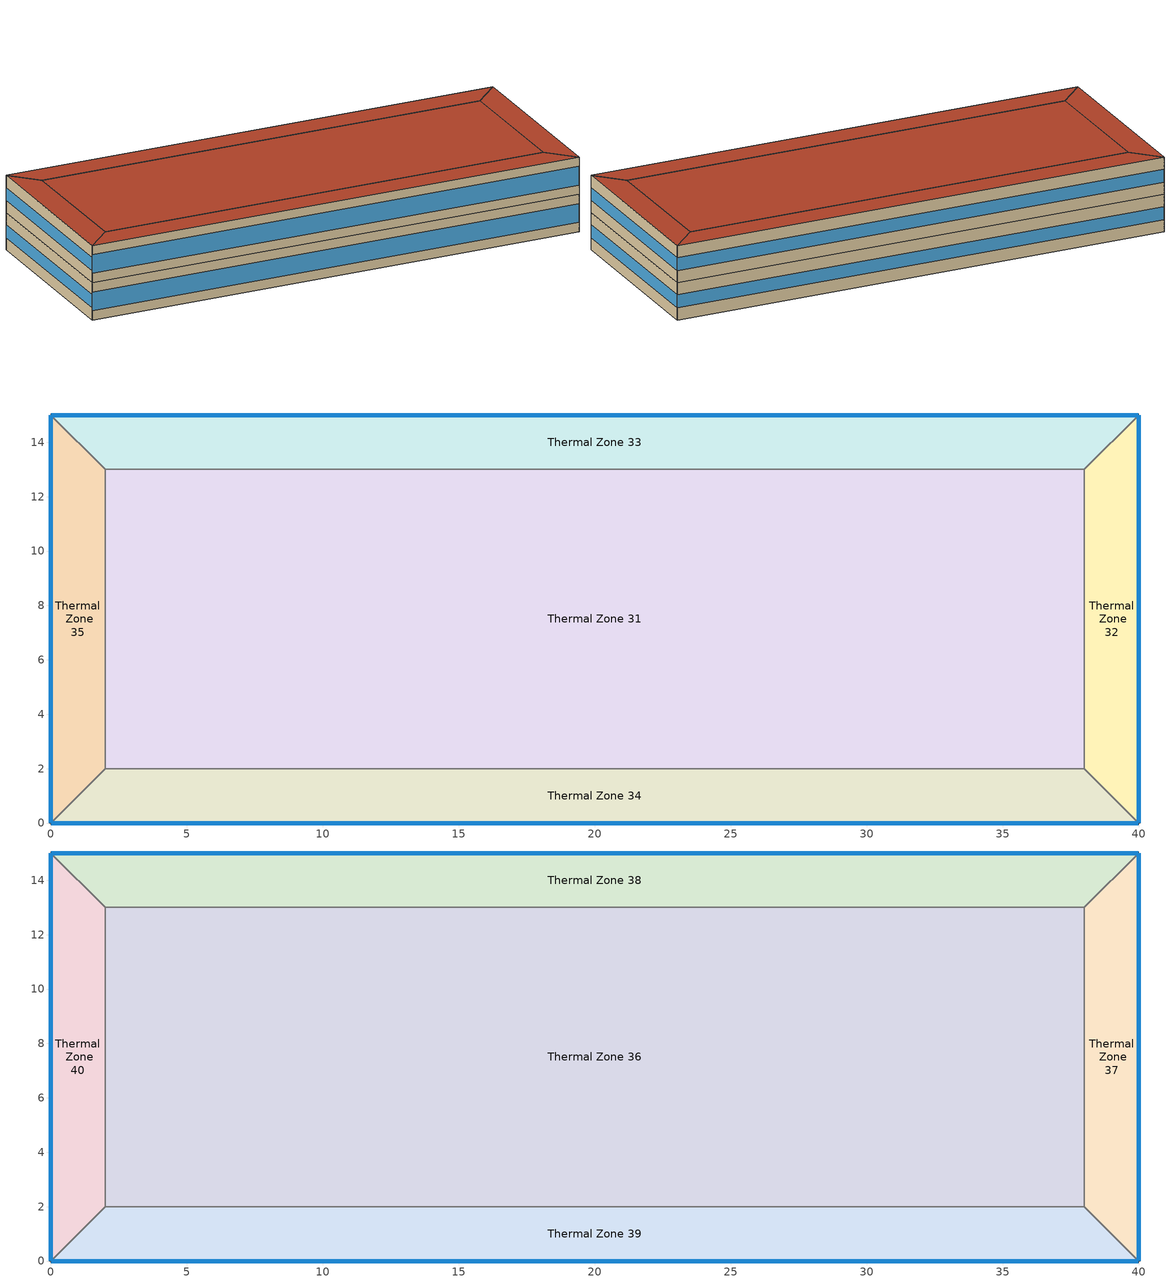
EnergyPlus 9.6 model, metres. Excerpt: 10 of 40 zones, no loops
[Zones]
Thermal Zone 31
 floor to Thermal Zone 26 (Interior Floor): 2,2 2,13 38,13 38,2 z18
 wall to Thermal Zone 35 (Interior Wall): 2,13 2,2 z18:21
 wall to Thermal Zone 33 (Interior Wall): 38,13 2,13 z18:21
 wall to Thermal Zone 32 (Interior Wall): 38,2 38,13 z18:21
 wall to Thermal Zone 34 (Interior Wall): 2,2 38,2 z18:21
Thermal Zone 32
 floor to Thermal Zone 27 (Interior Floor): 38,2 38,13 40,15 40,0 z18
 wall outside (Ext Wall): 40,0 40,15 z18:21
 wall to Thermal Zone 34 (Interior Wall): 38,2 40,0 z18:21
 wall to Thermal Zone 33 (Interior Wall): 40,15 38,13 z18:21
 window (Ext Window): 40,0.01 40,14.99 z18.98:20.02
Thermal Zone 33
 floor to Thermal Zone 28 (Interior Floor): 2,13 0,15 40,15 38,13 z18
 wall outside (Ext Wall): 40,15 0,15 z18:21
 wall to Thermal Zone 35 (Interior Wall): 0,15 2,13 z18:21
 window (Ext Window): 39.99,15 0.01,15 z18.98:20.02
Thermal Zone 34
 floor to Thermal Zone 29 (Interior Floor): 38,2 40,0 0,0 2,2 z18
 wall outside (Ext Wall): 0,0 40,0 z18:21
 wall to Thermal Zone 35 (Interior Wall): 2,2 0,0 z18:21
 window (Ext Window): 0.01,0 39.99,0 z18.75:20.25
Thermal Zone 35
 floor to Thermal Zone 30 (Interior Floor): 0,15 2,13 2,2 0,0 z18
 wall outside (Ext Wall): 0,15 0,0 z18:21
 window (Ext Window): 0,14.99 0,0.01 z18.98:20.02
Thermal Zone 36
 floor to Thermal Zone 31 (Interior Floor): 2,2 2,13 38,13 38,2 z21
 wall to Thermal Zone 40 (Interior Wall): 2,13 2,2 z21:24
 wall to Thermal Zone 38 (Interior Wall): 38,13 2,13 z21:24
 wall to Thermal Zone 37 (Interior Wall): 38,2 38,13 z21:24
 wall to Thermal Zone 39 (Interior Wall): 2,2 38,2 z21:24
 roof outside (Ext Roof): 38,2 38,13 2,13 2,2 z24
Thermal Zone 37
 floor to Thermal Zone 32 (Interior Floor): 38,2 38,13 40,15 40,0 z21
 wall outside (Ext Wall): 40,0 40,15 z21:24
 wall to Thermal Zone 39 (Interior Wall): 38,2 40,0 z21:24
 wall to Thermal Zone 38 (Interior Wall): 40,15 38,13 z21:24
 window (Ext Window): 40,0.01 40,14.99 z21.98:23.02
 roof outside (Ext Roof): 40,0 40,15 38,13 38,2 z24
Thermal Zone 38
 floor to Thermal Zone 33 (Interior Floor): 2,13 0,15 40,15 38,13 z21
 wall outside (Ext Wall): 40,15 0,15 z21:24
 wall to Thermal Zone 40 (Interior Wall): 0,15 2,13 z21:24
 window (Ext Window): 39.99,15 0.01,15 z21.98:23.02
 roof outside (Ext Roof): 38,13 40,15 0,15 2,13 z24
Thermal Zone 39
 floor to Thermal Zone 34 (Interior Floor): 38,2 40,0 0,0 2,2 z21
 wall outside (Ext Wall): 0,0 40,0 z21:24
 wall to Thermal Zone 40 (Interior Wall): 2,2 0,0 z21:24
 window (Ext Window): 0.01,0 39.99,0 z21.75:23.25
 roof outside (Ext Roof): 2,2 0,0 40,0 38,2 z24
Thermal Zone 40
 floor to Thermal Zone 35 (Interior Floor): 0,15 2,13 2,2 0,0 z21
 wall outside (Ext Wall): 0,15 0,0 z21:24
 window (Ext Window): 0,14.99 0,0.01 z21.98:23.02
 roof outside (Ext Roof): 0,0 2,2 2,13 0,15 z24
[Building]
Building 1: North Axis {deg}=-0
[Site:Location]
Washington Dc Dulles IntL Ar: Latitude {deg}=38.98; Longitude {deg}=-77.47; Time Zone {hr}=-5; Elevation {m}=82
[SizingPeriod:DesignDay] Month=7; Day of Month=21; Day Type=SummerDesignDay; Daily Dry-Bulb Temperature Range {deltaC}=14.4; Dry-Bulb Temperature Range Modifier Type=DefaultMultipliers; Barometric Pressure {Pa}=86790; Wind Speed {m/s}=5; Wind Direction {deg}=340; Rain Indicator=No; Snow Indicator=No; Daylight Saving Time Indicator=No; Solar Model Indicator=ASHRAETau; ASHRAE Clear Sky Optical Depth for Beam Irradiance (taub)=0.339; ASHRAE Clear Sky Optical Depth for Diffuse Irradiance (taud)=2.366; Begin Environment Reset Mode=FullResetAtBeginEnvironment
Name | Maximum Dry-Bulb Temperature {C} | Humidity Condition Type | Wetbulb or DewPoint at Maximum Dry-Bulb {C} | Enthalpy at Maximum Dry-Bulb {J/kg}
SALT-LAKE-CITY-IAP Ann Clg .4% Condns DB=>MWB | 36.5 | Wetbulb | 17.1
SALT-LAKE-CITY-IAP Ann Clg .4% Condns DP=>MDB | 22.5 | Dewpoint | 15.6
SALT-LAKE-CITY-IAP Ann Clg .4% Condns Enth=>MDB | 30.8 | Enthalpy |  | 59300
SALT-LAKE-CITY-IAP Ann Clg .4% Condns WB=>MDB | 31.2 | Wetbulb | 19
[Material] Thermal Absorptance=0.9
Name | Roughness | Thickness m | Conductivity W/m-K | Density kg/m3 | Specific Heat J/kg-K | Solar Absorptance | Visible Absorptance
wall gypsum | MediumSmooth | 0.2 | 0.16 | 800 | 1090 | 0.4 | 0.4
roof concrete | MediumRough | 0.25 | 0.5 | 2243 | 837 | 0.65 | 0.65
Wall Insulation [38]; Roof Insulation [38] | MediumRough | 0.1693 | 0.049 | 265 | 836.8 | 0.7 | 0.7
F16 Acoustic tile | MediumSmooth | 0.0191 | 0.06 | 368 | 590 | 0.3 | 0.3
M11 100mm lightweight concrete | MediumRough | 0.1016 | 0.53 | 1280 | 840 | 0.5 | 0.5
G01a 19mm gypsum board | MediumSmooth | 0.019 | 0.16 | 800 | 1090 | 0.4 | 0.4
[Material:AirGap]
Name | Thermal Resistance m2-K/W
F04 Wall air space resistance | 0.15
F05 Ceiling air space resistance | 0.18
[WindowMaterial:SimpleGlazingSystem]
Window Material Simple Glazing System: U-Factor W/m2-K=1.8; Solar Heat Gain Coefficient=0.4
[Construction]
Ext Roof: roof concrete, Roof Insulation [38]
Ext Wall: wall gypsum, Wall Insulation [38]
Ext Window: Window Material Simple Glazing System
Interior Floor: F16 Acoustic tile, F05 Ceiling air space resistance, M11 100mm lightweight concrete
Interior Wall: G01a 19mm gypsum board, F04 Wall air space resistance, G01a 19mm gypsum board
[Zone]
Thermal Zone 31; Thermal Zone 32; Thermal Zone 33; Thermal Zone 34; Thermal Zone 35: 0, 0, 0, 18, , 1, , , , , , Yes
Thermal Zone 36; Thermal Zone 37; Thermal Zone 38; Thermal Zone 39; Thermal Zone 40: 0, 0, 0, 21, , 1, , , , , , Yes
